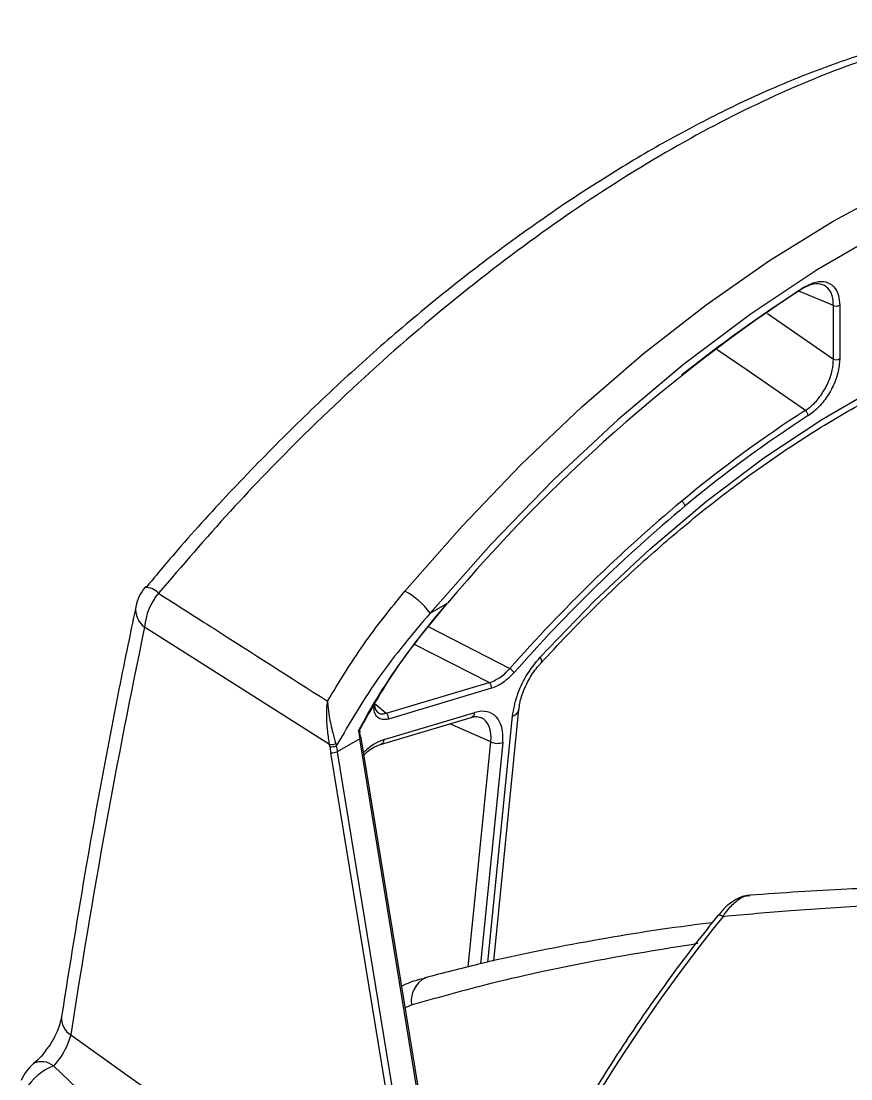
# Model space of a CAD drawing. Extents: x 16.7 to 113.1, y 4.5 to 84.5.
# Drawn here: x 18.261 to 20.112, y 70.662 to 73.022 of the extents above; entities that cross this region are included whole.
import ezdxf

# ---------------------------------------------------------------- set-up
doc = ezdxf.new("R2010")
doc.units = 0
doc.header["$MEASUREMENT"] = 0
doc.layers.add('OBJECT', color=7, linetype='CONTINUOUS')

msp = doc.modelspace()

# ---------------------------------------------------------------- linework, layer by layer
at = {"layer": 'OBJECT'}
for p, q in [((20.0727, 72.388), (19.9958, 72.4197)), ((20.0088, 72.4279), (20.0088, 72.4292)), ((20.0727, 72.2683), (20.0727, 72.388)), ((20.0867, 72.3881), (20.0867, 72.2684)), ((19.9258, 72.3696), (20.0727, 72.2683)), ((19.173, 71.7011), (19.2119, 71.7235)), ((18.9488, 71.4079), (18.5363, 71.6698)), ((19.1701, 71.6704), (19.3512, 71.5777)), ((19.3051, 71.5463), (19.1384, 71.631)), ((19.0752, 71.4777), (19.3051, 71.5463)), ((19.3102, 71.5335), (19.0804, 71.4649)), ((19.0507, 71.499), (19.0752, 71.4777)), ((19.0624, 71.4082), (19.2647, 71.4685)), ((19.0708, 71.4192), (19.2731, 71.4795)), ((19.3019, 70.9222), (19.3569, 71.4711)), ((19.315, 70.9249), (19.3712, 71.4865)), ((19.3712, 71.4865), (19.3713, 71.487)), ((19.3087, 71.4139), (19.2173, 71.4544)), ((19.0162, 71.4208), (18.966, 71.3918)), ((19.2007, 70.2921), (19.0162, 71.4208)), ((19.2041, 70.2943), (19.0196, 71.423)), ((18.9495, 71.4033), (18.9488, 71.4079)), ((18.9626, 71.41), (18.9639, 71.405)), ((19.2584, 70.9121), (19.3087, 71.4139)), ((19.335, 71.4128), (19.2856, 70.9188)), ((19.1361, 70.2611), (18.9516, 71.3899)), ((18.966, 71.3918), (19.1505, 70.2631)), ((19.1179, 70.8214), (19.1316, 70.8272)), ((18.3716, 70.7604), (18.6962, 70.5287)), ((18.3331, 70.6909), (18.4032, 70.6239))]:
    msp.add_line(p, q, dxfattribs=at)
at = {"layer": 'OBJECT', "flags": 128}
for points in [[(19.117, 71.7503), (19.2446, 71.8957), (19.3763, 72.0329), (19.5113, 72.1614), (19.6491, 72.2804), (19.7889, 72.3895), (19.9301, 72.4881), (20.0719, 72.5757), (20.2138, 72.6519), (20.355, 72.7163), (20.4948, 72.7686), (20.6325, 72.8086), (20.7676, 72.8361), (20.8992, 72.8508), (21.0269, 72.8529)], [(21.0501, 72.7847), (20.9148, 72.782), (20.775, 72.7648), (20.6315, 72.7332), (20.4851, 72.6873), (20.3365, 72.6275), (20.1867, 72.554), (20.0365, 72.4673), (19.8867, 72.3678), (19.7381, 72.2561), (19.5917, 72.1329), (19.4481, 71.9988), (19.3083, 71.8546), (19.173, 71.7011)], [(19.4188, 71.6032), (19.5393, 71.7282), (19.663, 71.8443), (19.7893, 71.951), (19.9175, 72.0476), (20.0468, 72.1336), (20.1764, 72.2084), (20.3057, 72.2717), (20.4339, 72.3231), (20.5602, 72.3623), (20.6839, 72.389), (20.8044, 72.4031)], [(20.0101, 72.1534), (19.8802, 72.2431), (19.8138, 72.2889)], [(18.5379, 71.7594), (18.5377, 71.7592), (18.5376, 71.7588)], [(19.4188, 71.6032), (19.421, 71.5976), (19.4216, 71.5932), (19.4204, 71.59), (19.4202, 71.5898)], [(19.0196, 71.423), (19.0195, 71.4227), (19.0192, 71.4223), (19.0185, 71.4218), (19.0175, 71.4213), (19.0162, 71.4208)], [(19.0175, 71.424), (19.0185, 71.4238), (19.0192, 71.4235), (19.0195, 71.4232), (19.0196, 71.423)], [(19.8157, 71.0273), (19.8163, 71.0278), (19.8179, 71.028), (19.8202, 71.0275), (19.8232, 71.0264), (19.8267, 71.0247)]]:
    msp.add_lwpolyline(points, dxfattribs=at)
at = {"layer": 'OBJECT'}
for centre, radius, start, end in [((22.0177, 69.3577), 3.6701, 123.1861, 139.8619), ((21.693, 69.783), 3.1361, 122.6078, 128.6574), ((20.0796, 72.4018), 0.0154, 243.3938, 297.3352), ((20.0796, 72.2821), 0.0154, 243.3938, 297.3352), ((21.524, 69.8013), 2.7973, 122.7676, 129.7746), ((20.0004, 72.1402), 0.0163, 6.0771, 53.7708), ((21.5245, 69.7993), 2.786, 122.7677, 129.7746), ((21.9522, 69.2919), 3.4627, 129.8282, 138.6911), ((21.951, 69.292), 3.4487, 129.8282, 138.6912), ((19.7234, 71.9351), 0.0195, 16.1966, 55.6185), ((18.6145, 71.6952), 0.1, 140.0654, 168.1659), ((18.5344, 71.7135), 0.046, 44.2729, 85.6734), ((19.0372, 71.6029), 0.1676, 35.8679, 61.5937), ((18.6717, 71.6585), 0.1359, 140.1559, 175.2293), ((18.5651, 71.7093), 0.0488, 172.4061, 233.8382), ((19.3352, 71.5522), 0.0301, 32.8681, 57.8417), ((19.2974, 71.5358), 0.013, 349.7958, 54.0676), ((19.0676, 71.4672), 0.013, 349.796, 54.066), ((19.2601, 71.4808), 0.0131, 290.7131, 354.4156), ((19.3513, 71.4907), 0.0204, 285.8158, 348.1426), ((19.0577, 71.4205), 0.0132, 291.7854, 354.3396), ((18.9495, 71.4503), 0.0423, 269.0207, 288.0809), ((18.9528, 71.4375), 0.0343, 264.4488, 288.8783), ((19.3232, 71.4456), 0.0349, 245.4315, 289.7809), ((18.9539, 71.4274), 0.0376, 266.5593, 288.7695), ((22.7087, 68.6972), 3.7045, 141.0762, 159.8067), ((19.1896, 70.8358), 0.0586, 117.7263, 188.4497), ((18.3949, 70.7977), 0.044, 175.7204, 238.003), ((18.3529, 70.6193), 0.1, 129.943, 156.8526), ((18.3807, 70.5713), 0.1288, 111.711, 148.2884), ((18.307, 70.6596), 0.0407, 50.1312, 116.5051)]:
    msp.add_arc(centre, radius, start, end, dxfattribs=at)
for centre, major_axis, ratio, start_param, end_param in [((28.9521, 61.8479), (-5.4545, 16.6635), 0.560082, 0.77104, 0.835488), ((19.2537, 71.3771), (0.0584, 0.0996), 0.576929, 5.384463, 6.837193), ((19.2396, 71.3852), (0.0506, 0.0811), 0.590446, 5.402151, 6.366113), ((19.3182, 71.3767), (-0.1561, 0.4831), 0.559424, 1.266139, 1.302037), ((19.326, 71.3792), (-0.161, 0.4919), 0.560082, 1.27231, 1.299921), ((19.0521, 71.3169), (0.0579, 0.0994), 0.581622, 0.555338, 1.111974), ((19.2601, 71.3452), (-0.161, 0.4919), 0.560082, 1.272872, 1.299921), ((19.268, 71.3477), (-0.1561, 0.4831), 0.559424, 1.274988, 1.302037)]:
    msp.add_ellipse(centre, major_axis=major_axis, ratio=ratio, start_param=start_param, end_param=end_param, dxfattribs=at)
for points, knots in [([(20.7369, 73.0093), (20.7016, 73.0137), (20.6304, 73.0225), (20.5177, 73.0217), (20.4005, 73.0105), (20.279, 72.988), (20.1542, 72.9545), (20.0268, 72.9104), (19.8974, 72.856), (19.7668, 72.7918), (19.6354, 72.7183), (19.5041, 72.6362), (19.373, 72.5458), (19.242, 72.4471), (19.1112, 72.34), (18.981, 72.2247), (18.852, 72.1016), (18.7254, 71.971), (18.6205, 71.8562), (18.5599, 71.783), (18.5389, 71.7577)], [0, 0, 0, 0, 0.0558766, 0.1127093, 0.1701153, 0.2279098, 0.285866, 0.3437136, 0.4013042, 0.4585491, 0.5154159, 0.5718227, 0.6276027, 0.6836324, 0.7400403, 0.796843, 0.8540316, 0.9115723, 0.9694096, 1, 1, 1, 1]), ([(20.754, 73.0079), (20.697, 73.0139), (20.5827, 73.0258), (20.3939, 73.0053), (20.1945, 72.9572), (19.9848, 72.8786), (19.7679, 72.7721), (19.5473, 72.6395), (19.3258, 72.482), (19.1063, 72.3026), (18.9059, 72.1162), (18.7255, 71.9299), (18.6201, 71.807), (18.5673, 71.7456)], [0, 0, 0, 0, 0.0947289, 0.1897538, 0.2844742, 0.3792526, 0.4743386, 0.5691143, 0.6628629, 0.7569108, 0.8506657, 0.9253324, 1, 1, 1, 1]), ([(20.0727, 72.388), (20.0725, 72.3933), (20.0719, 72.407), (20.0643, 72.4243), (20.0494, 72.4356), (20.0294, 72.4371), (20.013, 72.431), (20.0042, 72.4256), (20.003, 72.4249)], [0, 0, 0, 0, 0.130784, 0.34091, 0.55074, 0.758615, 0.964807, 1, 1, 1, 1]), ([(20.0088, 72.4292), (20.0171, 72.4335), (20.0338, 72.4422), (20.0565, 72.442), (20.0741, 72.4316), (20.0849, 72.4128), (20.0861, 72.3958), (20.0867, 72.3881)], [0, 0, 0, 0, 0.206122, 0.412239, 0.618618, 0.826212, 1, 1, 1, 1]), ([(19.4203, 71.5898), (19.4398, 71.6107), (19.4963, 71.6715), (19.5925, 71.7663), (19.7091, 71.8712), (19.8275, 71.9672), (19.9472, 72.0541), (20.0675, 72.1313), (20.1877, 72.1985), (20.3071, 72.2553), (20.4252, 72.3016), (20.5412, 72.337), (20.6527, 72.361), (20.729, 72.3706), (20.7678, 72.3733), (20.7723, 72.3736)], [0, 0, 0, 0, 0.045331, 0.13164, 0.217929, 0.30418, 0.390392, 0.476564, 0.562701, 0.648813, 0.734917, 0.821034, 0.907206, 0.989198, 1, 1, 1, 1]), ([(20.0867, 72.2684), (20.0859, 72.2582), (20.0842, 72.2377), (20.0713, 72.2043), (20.0523, 72.1739), (20.0328, 72.1532), (20.0206, 72.1447), (20.0167, 72.1419)], [0, 0, 0, 0, 0.224518, 0.449077, 0.672569, 0.894408, 1, 1, 1, 1]), ([(20.0101, 72.1534), (20.0148, 72.1568), (20.027, 72.1654), (20.0451, 72.1861), (20.0611, 72.2139), (20.0712, 72.2428), (20.0722, 72.2601), (20.0727, 72.2683)], [0, 0, 0, 0, 0.139926, 0.360022, 0.580274, 0.801996, 1, 1, 1, 1]), ([(18.9443, 71.5049), (18.9701, 71.5475), (19.022, 71.6331), (19.0852, 71.7111), (19.117, 71.7503)], [0, 0, 0, 0, 0.497922, 1, 1, 1, 1]), ([(18.5673, 71.7456), (18.6086, 71.7193), (18.7343, 71.6391), (18.8599, 71.5588), (18.9443, 71.5049)], [0, 0, 0, 0, 0.328344, 1, 1, 1, 1]), ([(18.5167, 71.7157), (18.5032, 71.6504), (18.4643, 71.4612), (18.4079, 71.1572), (18.3692, 70.915), (18.351, 70.801)], [0, 0, 0, 0, 0.217982, 0.632126, 1, 1, 1, 1]), ([(19.0136, 71.4383), (19.0155, 71.4419), (19.0433, 71.4943), (19.1046, 71.5932), (19.176, 71.6799), (19.2119, 71.7235)], [0, 0, 0, 0, 0.03518, 0.514633, 1, 1, 1, 1]), ([(19.2089, 71.7217), (19.1724, 71.6774), (19.0991, 71.5882), (19.0423, 71.4885), (19.0138, 71.4383)], [0, 0, 0, 0, 0.497105, 1, 1, 1, 1]), ([(19.173, 71.7011), (19.134, 71.6549), (19.0555, 71.562), (18.9946, 71.4575), (18.9639, 71.405)], [0, 0, 0, 0, 0.497068, 1, 1, 1, 1]), ([(19.3569, 71.4711), (19.3595, 71.486), (19.3647, 71.5157), (19.3867, 71.5634), (19.4079, 71.5897), (19.4188, 71.6032)], [0, 0, 0, 0, 0.3266863, 0.6533954, 1, 1, 1, 1]), ([(19.3718, 71.487), (19.3719, 71.4891), (19.3722, 71.4993), (19.3793, 71.5239), (19.3939, 71.5552), (19.4092, 71.578), (19.4185, 71.5876), (19.4204, 71.5894)], [0, 0, 0, 0, 0.073577, 0.353326, 0.640613, 0.928999, 1, 1, 1, 1]), ([(19.3051, 71.5463), (19.3098, 71.548), (19.3222, 71.5525), (19.3383, 71.5641), (19.3483, 71.5746), (19.3512, 71.5777)], [0, 0, 0, 0, 0.3055226, 0.7987431, 1, 1, 1, 1]), ([(19.3605, 71.5685), (19.3525, 71.5605), (19.3362, 71.544), (19.319, 71.537), (19.3102, 71.5335)], [0, 0, 0, 0, 0.49149, 1, 1, 1, 1]), ([(18.9488, 71.4079), (18.9473, 71.4177), (18.9437, 71.4423), (18.9421, 71.4744), (18.9433, 71.4958), (18.9442, 71.5036), (18.9443, 71.5047), (18.9443, 71.5049)], [0, 0, 0, 0, 0.291273, 0.731775, 0.961022, 0.99599, 1, 1, 1, 1]), ([(18.9443, 71.5049), (18.9443, 71.5048), (18.9444, 71.5037), (18.9445, 71.5006), (18.9453, 71.4897), (18.9482, 71.4679), (18.9547, 71.4383), (18.9604, 71.4181), (18.9626, 71.41)], [0, 0, 0, 0, 0.003813, 0.036465, 0.111777, 0.383706, 0.753032, 1, 1, 1, 1]), ([(19.0804, 71.4649), (19.0757, 71.464), (19.0663, 71.4624), (19.0555, 71.4681), (19.0484, 71.4786), (19.0478, 71.4888), (19.0475, 71.4937)], [0, 0, 0, 0, 0.258538, 0.517207, 0.772326, 1, 1, 1, 1]), ([(19.0492, 71.4965), (19.0495, 71.4937), (19.0502, 71.4867), (19.0556, 71.4796), (19.0641, 71.4753), (19.0714, 71.4769), (19.0752, 71.4777)], [0, 0, 0, 0, 0.179848, 0.445812, 0.717478, 1, 1, 1, 1]), ([(19.2647, 71.4685), (19.2679, 71.4693), (19.2765, 71.4714), (19.2816, 71.4697), (19.2847, 71.4686)], [0, 0, 0, 0, 0.372433, 1, 1, 1, 1]), ([(19.0136, 71.4383), (19.0136, 71.4383), (19.0142, 71.4382), (19.0155, 71.438), (19.0169, 71.4377), (19.0175, 71.4375), (19.0171, 71.4375), (19.0159, 71.4376), (19.0154, 71.4377)], [0, 0, 0, 0, 0.009429, 0.151969, 0.380856, 0.592582, 0.796142, 1, 1, 1, 1]), ([(19.0246, 71.3832), (19.0257, 71.3845), (19.0339, 71.3941), (19.0479, 71.4027), (19.0586, 71.4067), (19.0624, 71.4082)], [0, 0, 0, 0, 0.091145, 0.67362, 1, 1, 1, 1]), ([(20.1875, 71.0886), (20.1594, 71.0876), (20.0588, 71.0838), (19.9591, 71.0769), (19.8872, 71.0719)], [0, 0, 0, 0, 0.2786, 1, 1, 1, 1]), ([(19.8865, 71.0715), (19.882, 71.0711), (19.869, 71.07), (19.8482, 71.0585), (19.8287, 71.0436), (19.8191, 71.0305), (19.8163, 71.0266)], [0, 0, 0, 0, 0.167885, 0.480623, 0.844423, 1, 1, 1, 1]), ([(19.8267, 71.0247), (19.8303, 71.0299), (19.84, 71.044), (19.8574, 71.0605), (19.8748, 71.071), (19.884, 71.0712), (19.8872, 71.0713)], [0, 0, 0, 0, 0.200664, 0.536579, 0.839785, 1, 1, 1, 1]), ([(19.8267, 71.0247), (19.8769, 71.0293), (19.9858, 71.0392), (20.0959, 71.0456), (20.1553, 71.0491)], [0, 0, 0, 0, 0.460735, 1, 1, 1, 1]), ([(19.8157, 71.0273), (19.7981, 71.0053), (19.747, 70.9413), (19.6661, 70.8307), (19.575, 70.6947), (19.4897, 70.5541), (19.4106, 70.4099), (19.3385, 70.2629), (19.2774, 70.1247), (19.2437, 70.0354), (19.2289, 69.9961)], [0, 0, 0, 0, 0.072016, 0.208756, 0.345507, 0.48225, 0.618993, 0.755739, 0.892496, 1, 1, 1, 1]), ([(19.8023, 71.0104), (19.7845, 71.0082), (19.6841, 70.9958), (19.5092, 70.9671), (19.314, 70.9272), (19.2017, 70.898), (19.1623, 70.8877)], [0, 0, 0, 0, 0.081101, 0.458096, 0.809874, 1, 1, 1, 1]), ([(19.1316, 70.8272), (19.1869, 70.8428), (19.3177, 70.8795), (19.5307, 70.9261), (19.6904, 70.9518), (19.7704, 70.9646)], [0, 0, 0, 0, 0.267535, 0.633326, 1, 1, 1, 1]), ([(19.1625, 70.8865), (19.1507, 70.8838), (19.1328, 70.8798), (19.1159, 70.8717), (19.1101, 70.869)], [0, 0, 0, 0, 0.657608, 1, 1, 1, 1]), ([(18.3509, 70.8008), (18.3499, 70.7957), (18.3479, 70.7847), (18.3387, 70.7616), (18.3279, 70.7411), (18.3195, 70.7305), (18.3171, 70.7275)], [0, 0, 0, 0, 0.261208, 0.55261, 0.870283, 1, 1, 1, 1]), ([(18.3716, 70.7604), (18.3698, 70.7543), (18.3662, 70.7421), (18.3562, 70.722), (18.3448, 70.7042), (18.3367, 70.695), (18.3331, 70.6909)], [0, 0, 0, 0, 0.26233, 0.524835, 0.78459, 1, 1, 1, 1]), ([(18.3171, 70.7275), (18.3132, 70.7222), (18.3041, 70.7096), (18.2944, 70.701), (18.2887, 70.6961)], [0, 0, 0, 0, 0.420919, 1, 1, 1, 1])]:
    msp.add_open_spline(points, degree=3, knots=knots, dxfattribs=at)

doc.saveas('drawing.dxf')
